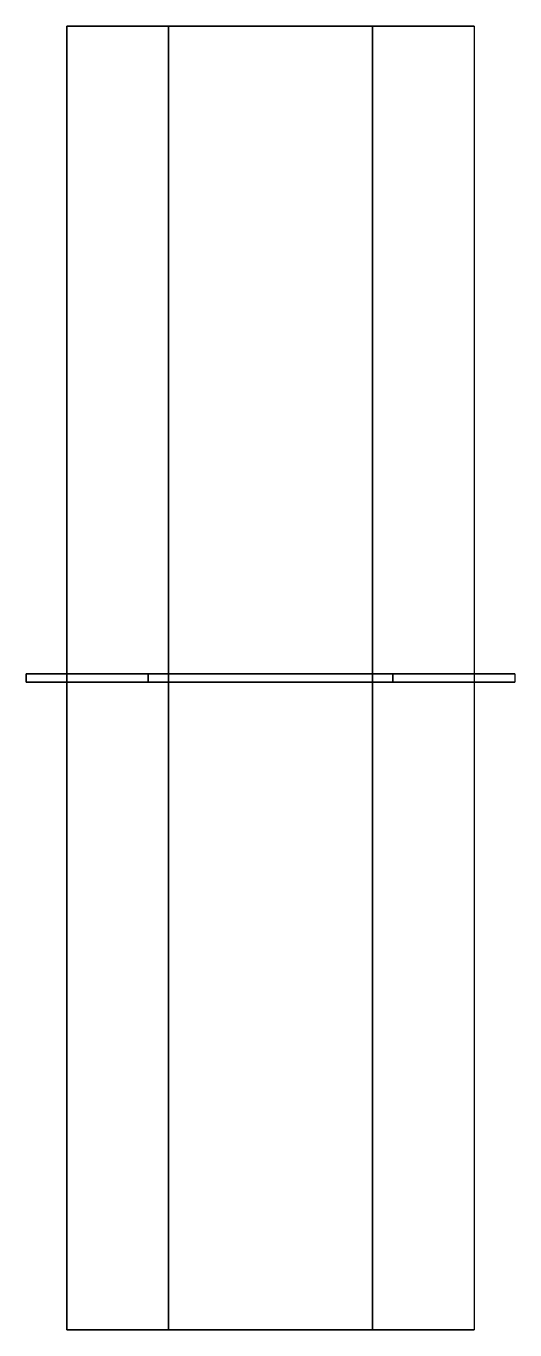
# Model space of a CAD drawing. Extents: x -3 to 3, y -8 to 8.
import ezdxf

# ---------------------------------------------------------------- set-up
doc = ezdxf.new("R2010")
doc.units = 0
doc.layers.add('ALUMINIO', color=254, linetype='CONTINUOUS')
doc.layers.add('CONTORNO', color=1, linetype='CONTINUOUS')

msp = doc.modelspace()

# ---------------------------------------------------------------- linework, layer by layer
at = {"layer": 'ALUMINIO', "linetype": 'BYBLOCK'}
for points in [[(2.5, 8, 2.5), (-2.5, 8, 2.5), (-1.25, 8, 4.665), (1.25, 8, 4.665)], [(2.5, 8, 2.5), (1.25, 8, 0.335), (-1.25, 8, 0.335), (-2.5, 8, 2.5)], [(-3, 0.05, 2.5), (3, 0.05, 2.5), (1.5, 0.05, 5.098), (-1.5, 0.05, 5.098)], [(-3, 0.05, 2.5), (3, 0.05, 2.5), (1.5, 0.05, -0.098), (-1.5, 0.05, -0.098)], [(-3, -0.05, 2.5), (3, -0.05, 2.5), (1.5, -0.05, 5.098), (-1.5, -0.05, 5.098)], [(-3, -0.05, 2.5), (3, -0.05, 2.5), (1.5, -0.05, -0.098), (-1.5, -0.05, -0.098)], [(2.5, -8, 2.5), (-2.5, -8, 2.5), (-1.25, -8, 4.665), (1.25, -8, 4.665)], [(2.5, -8, 2.5), (1.25, -8, 0.335), (-1.25, -8, 0.335), (-2.5, -8, 2.5)]]:
    msp.add_3dface(points, dxfattribs=at)
at = {"layer": 'CONTORNO', "linetype": 'BYBLOCK'}
msp.add_lwpolyline([(-3, 0.05), (3, 0.05), (3, -0.05), (-3, -0.05), (-3, 0.05), (-3, 0.05)], dxfattribs=at)

# ---------------------------------------------------------------- meshes
at = {"layer": 'ALUMINIO', "linetype": 'BYBLOCK'}
mesh = msp.add_polymesh((2, 6), dxfattribs=dict(at, n_close=True))
for k, corner in enumerate([(2.5, -8, 2.5), (1.25, -8, 4.665), (-1.25, -8, 4.665), (-2.5, -8, 2.5), (-1.25, -8, 0.335), (1.25, -8, 0.335), (2.5, 8, 2.5), (1.25, 8, 4.665), (-1.25, 8, 4.665), (-2.5, 8, 2.5), (-1.25, 8, 0.335), (1.25, 8, 0.335)]):
    mesh.set_mesh_vertex(divmod(k, 6), corner)
mesh = msp.add_polymesh((2, 6), dxfattribs=dict(at, n_close=True))
for k, corner in enumerate([(3, -0.05, 2.5), (1.5, -0.05, 5.098), (-1.5, -0.05, 5.098), (-3, -0.05, 2.5), (-1.5, -0.05, -0.098), (1.5, -0.05, -0.098), (3, 0.05, 2.5), (1.5, 0.05, 5.098), (-1.5, 0.05, 5.098), (-3, 0.05, 2.5), (-1.5, 0.05, -0.098), (1.5, 0.05, -0.098)]):
    mesh.set_mesh_vertex(divmod(k, 6), corner)

doc.saveas('drawing.dxf')
